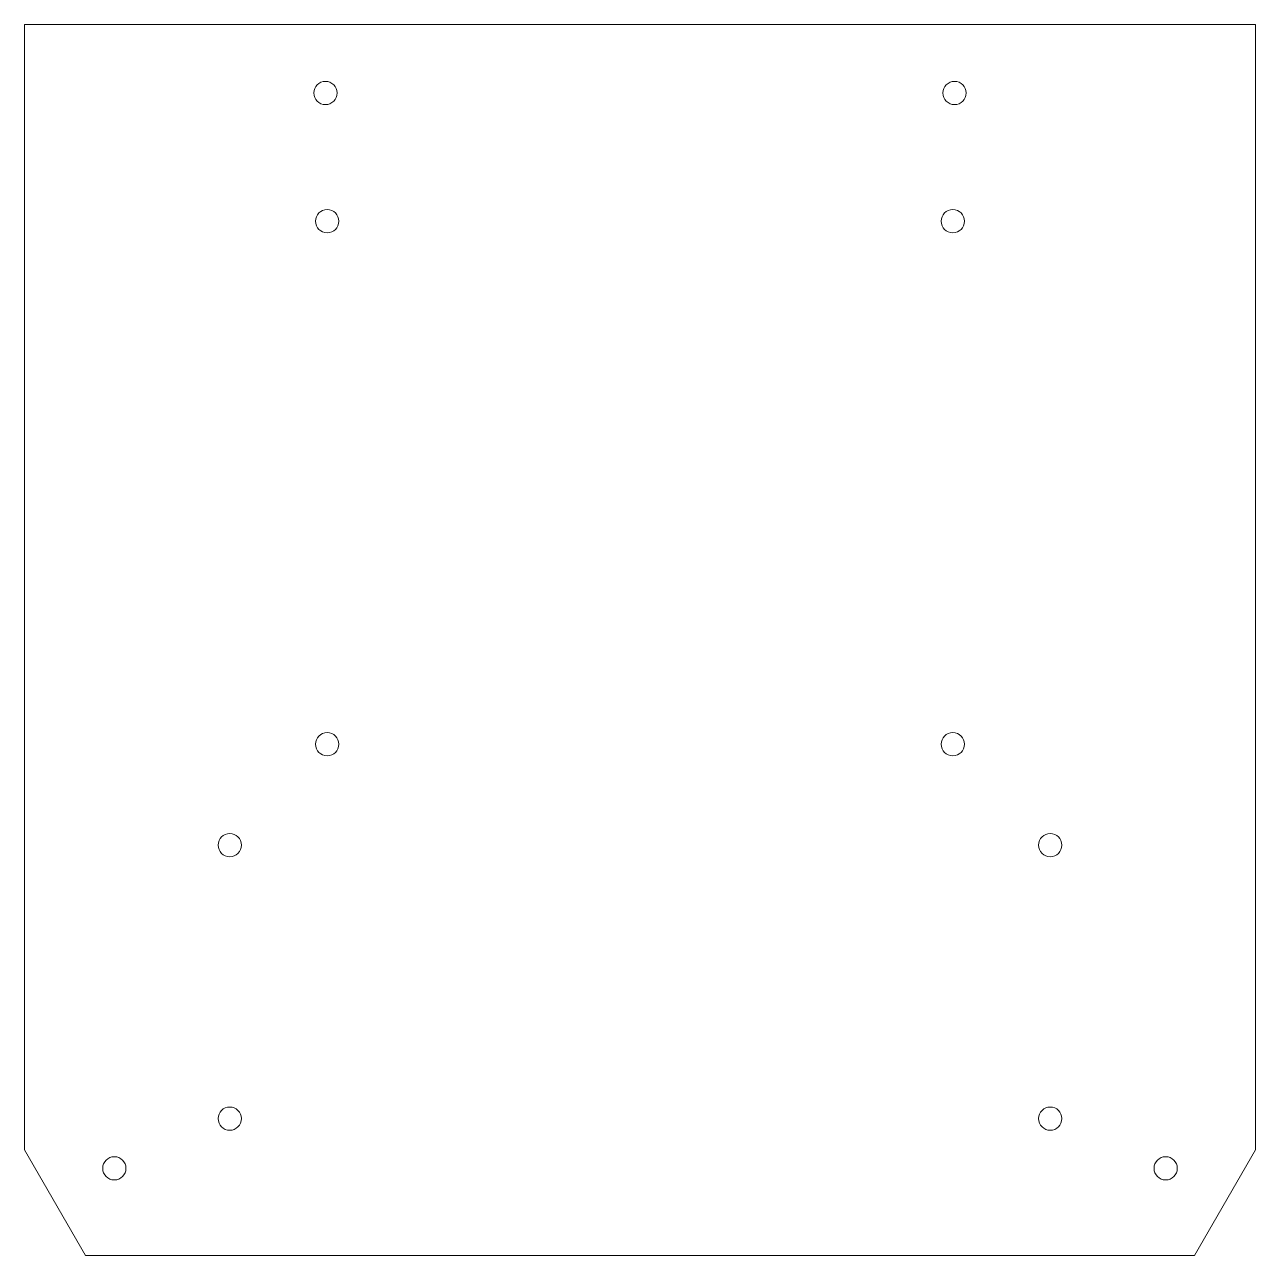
# Paper-space layout '註解區域' of a CAD drawing. Header units: millimetres. Extents: x -90 to 90, y -90 to 90.
import ezdxf

# ---------------------------------------------------------------- set-up
doc = ezdxf.new("R2010")
doc.units = ezdxf.units.MM

psp = doc.layouts.new('註解區域')

# ---------------------------------------------------------------- linework, layer by layer
at = {"color": 7, "linetype": 'Continuous', "lineweight": 15}
for p, q in [((90, 90), (-90, 90)), ((-90, 90), (-90, -74.54)), ((90, -74.54), (90, 90)), ((-81.08, -90), (-90, -74.54)), ((90, -74.54), (81.08, -90)), ((-81.08, -90), (81.08, -90))]:
    psp.add_line(p, q, dxfattribs=at)
for centre in [(-46, 80), (46, 80), (-45.75, 61.25), (45.75, 61.25), (-45.75, -15.25), (45.75, -15.25), (-60, -30), (60, -30), (-60, -70), (60, -70), (-76.88, -77.27), (76.88, -77.27)]:
    psp.add_circle(centre, 1.7, dxfattribs=at)

doc.saveas('drawing.dxf')
